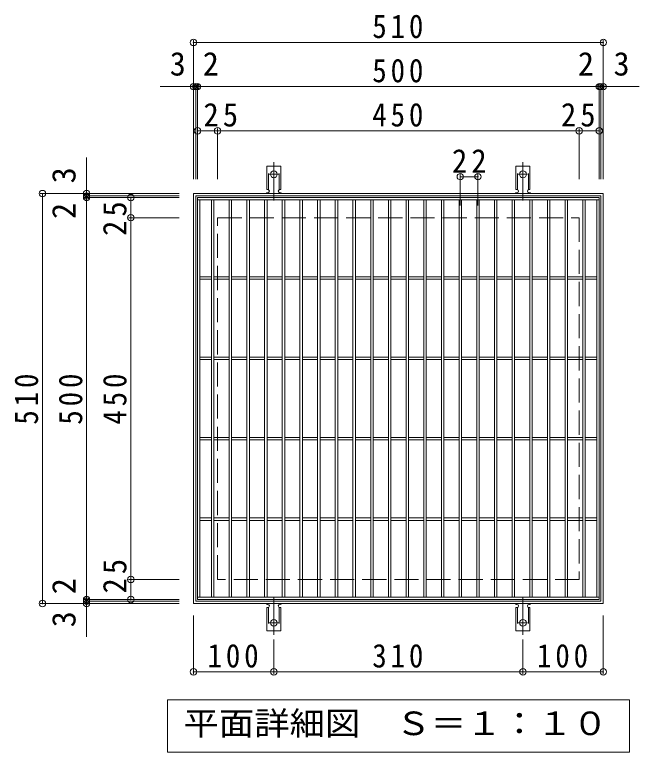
# Model space of a CAD drawing. Units: millimetres, scale not verified. Extents: x -1658 to 1540, y -1367 to 1182.
# Drawn here: x -478 to 299, y 265 to 1182 of the extents above; entities that cross this region are included whole.
import ezdxf
from ezdxf.enums import TextEntityAlignment as Align

# ---------------------------------------------------------------- set-up
doc = ezdxf.new("R2010")
doc.units = ezdxf.units.MM
doc.header["$LTSCALE"] = 10
doc.header["$PDMODE"] = 32
doc.header["$PDSIZE"] = 8
for name, pattern in [('CHAIN2', [12, 9, -1, 1, -1]), ('DASHED2', [3, 2, -1]), ('DASHED3', [4, 3, -1])]:
    doc.linetypes.add(name, pattern=pattern)
for name, color, linetype, lineweight in [('C-1', 2, 'Continuous', 9), ('C-2', 3, 'Continuous', 9), ('C-4', 7, 'Continuous', 9), ('C-5', 7, 'Continuous', 9), ('C-A', 3, 'Continuous', 9)]:
    doc.layers.add(name, color=color, linetype=linetype, lineweight=lineweight)
doc.styles.add('ＭＳ ゴシック', font='')
doc.styles.get('ＭＳ ゴシック').set_extended_font_data('MS Gothic')

msp = doc.modelspace()

# ---------------------------------------------------------------- linework, layer by layer
at = {"layer": 'C-1'}
for p, q in [((-252.28, 956.67), (251.72, 956.67)), ((-252.28, 452.67), (-252.28, 956.67)), ((251.72, 956.67), (251.72, 452.67)), ((251.72, 452.67), (-252.28, 452.67))]:
    msp.add_line(p, q, dxfattribs=at)
msp.add_lwpolyline([(-255.28, 449.67), (-255.28, 959.67), (254.72, 959.67), (254.72, 449.67)], close=True, dxfattribs=at)
at = {"layer": 'C-1', "linetype": 'DASHED3'}
msp.add_lwpolyline([(-225.28, 479.67), (-225.28, 929.67), (224.72, 929.67), (224.72, 479.67)], close=True, dxfattribs=at)
at = {"layer": 'C-2'}
for p, q in [((-250.28, 954.67), (-250.28, 454.67)), ((-250.28, 954.67), (249.72, 954.67)), ((249.72, 454.67), (249.72, 954.67)), ((-250.28, 951.67), (249.72, 951.67)), ((-247.28, 951.67), (-247.28, 457.67)), ((-232.78, 951.67), (-232.78, 457.67)), ((-229.78, 951.67), (-229.78, 457.67)), ((-210.78, 951.67), (-210.78, 457.67)), ((-207.78, 951.67), (-207.78, 457.67)), ((-188.78, 951.67), (-188.78, 457.67)), ((-185.78, 951.67), (-185.78, 457.67)), ((-166.78, 951.67), (-166.78, 457.67)), ((-163.78, 951.67), (-163.78, 457.67)), ((-144.78, 951.67), (-144.78, 457.67)), ((-141.78, 951.67), (-141.78, 457.67)), ((-122.78, 951.67), (-122.78, 457.67)), ((-119.78, 951.67), (-119.78, 457.67)), ((-100.78, 951.67), (-100.78, 457.67)), ((-97.78, 951.67), (-97.78, 457.67)), ((-78.78, 951.67), (-78.78, 457.67)), ((-75.78, 951.67), (-75.78, 457.67)), ((-56.78, 951.67), (-56.78, 457.67)), ((-53.78, 951.67), (-53.78, 457.67)), ((-34.78, 951.67), (-34.78, 457.67)), ((-31.78, 951.67), (-31.78, 457.67)), ((-12.78, 951.67), (-12.78, 457.67)), ((-9.78, 951.67), (-9.78, 457.67)), ((9.22, 951.67), (9.22, 457.67)), ((12.22, 951.67), (12.22, 457.67)), ((31.22, 951.67), (31.22, 457.67)), ((34.22, 951.67), (34.22, 457.67)), ((53.22, 951.67), (53.22, 457.67)), ((56.22, 951.67), (56.22, 457.67)), ((75.22, 951.67), (75.22, 457.67)), ((78.22, 951.67), (78.22, 457.67)), ((97.22, 951.67), (97.22, 457.67)), ((100.22, 951.67), (100.22, 457.67)), ((119.22, 951.67), (119.22, 457.67)), ((122.22, 951.67), (122.22, 457.67)), ((141.22, 951.67), (141.22, 457.67)), ((144.22, 951.67), (144.22, 457.67)), ((163.22, 951.67), (163.22, 457.67)), ((166.22, 951.67), (166.22, 457.67)), ((185.22, 951.67), (185.22, 457.67)), ((188.22, 951.67), (188.22, 457.67)), ((207.22, 951.67), (207.22, 457.67)), ((210.22, 951.67), (210.22, 457.67)), ((229.22, 951.67), (229.22, 457.67)), ((232.22, 951.67), (232.22, 457.67)), ((246.72, 951.67), (246.72, 457.67)), ((-232.78, 856.17), (-247.28, 856.17)), ((-210.78, 856.17), (-229.78, 856.17)), ((-188.78, 856.17), (-207.78, 856.17)), ((-166.78, 856.17), (-185.78, 856.17)), ((-144.78, 856.17), (-163.78, 856.17)), ((-122.78, 856.17), (-141.78, 856.17)), ((-100.78, 856.17), (-119.78, 856.17)), ((-78.78, 856.17), (-97.78, 856.17)), ((-56.78, 856.17), (-75.78, 856.17)), ((-34.78, 856.17), (-53.78, 856.17)), ((-12.78, 856.17), (-31.78, 856.17)), ((9.22, 856.17), (-9.78, 856.17)), ((31.22, 856.17), (12.22, 856.17)), ((53.22, 856.17), (34.22, 856.17)), ((75.22, 856.17), (56.22, 856.17)), ((97.22, 856.17), (78.22, 856.17)), ((119.22, 856.17), (100.22, 856.17)), ((141.22, 856.17), (122.22, 856.17)), ((163.22, 856.17), (144.22, 856.17)), ((185.22, 856.17), (166.22, 856.17)), ((207.22, 856.17), (188.22, 856.17)), ((229.22, 856.17), (210.22, 856.17)), ((246.72, 856.17), (232.22, 856.17)), ((-232.78, 853.17), (-247.28, 853.17)), ((-210.78, 853.17), (-229.78, 853.17)), ((-188.78, 853.17), (-207.78, 853.17)), ((-166.78, 853.17), (-185.78, 853.17)), ((-144.78, 853.17), (-163.78, 853.17)), ((-122.78, 853.17), (-141.78, 853.17)), ((-100.78, 853.17), (-119.78, 853.17)), ((-78.78, 853.17), (-97.78, 853.17)), ((-56.78, 853.17), (-75.78, 853.17)), ((-34.78, 853.17), (-53.78, 853.17)), ((-12.78, 853.17), (-31.78, 853.17)), ((9.22, 853.17), (-9.78, 853.17)), ((31.22, 853.17), (12.22, 853.17)), ((53.22, 853.17), (34.22, 853.17)), ((75.22, 853.17), (56.22, 853.17)), ((97.22, 853.17), (78.22, 853.17)), ((119.22, 853.17), (100.22, 853.17)), ((141.22, 853.17), (122.22, 853.17)), ((163.22, 853.17), (144.22, 853.17)), ((185.22, 853.17), (166.22, 853.17)), ((207.22, 853.17), (188.22, 853.17)), ((229.22, 853.17), (210.22, 853.17)), ((246.72, 853.17), (232.22, 853.17)), ((-232.78, 756.17), (-247.28, 756.17)), ((-232.78, 753.17), (-247.28, 753.17)), ((-210.78, 756.17), (-229.78, 756.17)), ((-210.78, 753.17), (-229.78, 753.17)), ((-188.78, 756.17), (-207.78, 756.17)), ((-188.78, 753.17), (-207.78, 753.17)), ((-166.78, 756.17), (-185.78, 756.17)), ((-166.78, 753.17), (-185.78, 753.17)), ((-144.78, 756.17), (-163.78, 756.17)), ((-144.78, 753.17), (-163.78, 753.17)), ((-122.78, 756.17), (-141.78, 756.17)), ((-122.78, 753.17), (-141.78, 753.17)), ((-100.78, 756.17), (-119.78, 756.17)), ((-100.78, 753.17), (-119.78, 753.17)), ((-78.78, 756.17), (-97.78, 756.17)), ((-78.78, 753.17), (-97.78, 753.17)), ((-56.78, 756.17), (-75.78, 756.17)), ((-56.78, 753.17), (-75.78, 753.17)), ((-34.78, 756.17), (-53.78, 756.17)), ((-34.78, 753.17), (-53.78, 753.17)), ((-12.78, 756.17), (-31.78, 756.17)), ((-12.78, 753.17), (-31.78, 753.17)), ((9.22, 756.17), (-9.78, 756.17)), ((9.22, 753.17), (-9.78, 753.17)), ((31.22, 756.17), (12.22, 756.17)), ((31.22, 753.17), (12.22, 753.17)), ((53.22, 756.17), (34.22, 756.17)), ((53.22, 753.17), (34.22, 753.17)), ((75.22, 756.17), (56.22, 756.17)), ((75.22, 753.17), (56.22, 753.17)), ((97.22, 756.17), (78.22, 756.17)), ((97.22, 753.17), (78.22, 753.17)), ((119.22, 756.17), (100.22, 756.17)), ((119.22, 753.17), (100.22, 753.17)), ((141.22, 756.17), (122.22, 756.17)), ((141.22, 753.17), (122.22, 753.17)), ((163.22, 756.17), (144.22, 756.17)), ((163.22, 753.17), (144.22, 753.17)), ((185.22, 756.17), (166.22, 756.17)), ((185.22, 753.17), (166.22, 753.17)), ((207.22, 756.17), (188.22, 756.17)), ((207.22, 753.17), (188.22, 753.17)), ((229.22, 756.17), (210.22, 756.17)), ((229.22, 753.17), (210.22, 753.17)), ((246.72, 756.17), (232.22, 756.17)), ((246.72, 753.17), (232.22, 753.17)), ((-232.78, 656.17), (-247.28, 656.17)), ((-232.78, 653.17), (-247.28, 653.17)), ((-210.78, 656.17), (-229.78, 656.17)), ((-210.78, 653.17), (-229.78, 653.17)), ((-188.78, 656.17), (-207.78, 656.17)), ((-188.78, 653.17), (-207.78, 653.17)), ((-166.78, 656.17), (-185.78, 656.17)), ((-166.78, 653.17), (-185.78, 653.17)), ((-144.78, 656.17), (-163.78, 656.17)), ((-144.78, 653.17), (-163.78, 653.17)), ((-122.78, 656.17), (-141.78, 656.17)), ((-122.78, 653.17), (-141.78, 653.17)), ((-100.78, 656.17), (-119.78, 656.17)), ((-100.78, 653.17), (-119.78, 653.17)), ((-78.78, 656.17), (-97.78, 656.17)), ((-78.78, 653.17), (-97.78, 653.17)), ((-56.78, 656.17), (-75.78, 656.17)), ((-56.78, 653.17), (-75.78, 653.17)), ((-34.78, 656.17), (-53.78, 656.17)), ((-34.78, 653.17), (-53.78, 653.17)), ((-12.78, 656.17), (-31.78, 656.17)), ((-12.78, 653.17), (-31.78, 653.17)), ((9.22, 656.17), (-9.78, 656.17)), ((9.22, 653.17), (-9.78, 653.17)), ((31.22, 656.17), (12.22, 656.17)), ((31.22, 653.17), (12.22, 653.17)), ((53.22, 656.17), (34.22, 656.17)), ((53.22, 653.17), (34.22, 653.17)), ((75.22, 656.17), (56.22, 656.17)), ((75.22, 653.17), (56.22, 653.17)), ((97.22, 656.17), (78.22, 656.17)), ((97.22, 653.17), (78.22, 653.17)), ((119.22, 656.17), (100.22, 656.17)), ((119.22, 653.17), (100.22, 653.17)), ((141.22, 656.17), (122.22, 656.17)), ((141.22, 653.17), (122.22, 653.17)), ((163.22, 656.17), (144.22, 656.17)), ((163.22, 653.17), (144.22, 653.17)), ((185.22, 656.17), (166.22, 656.17)), ((185.22, 653.17), (166.22, 653.17)), ((207.22, 656.17), (188.22, 656.17)), ((207.22, 653.17), (188.22, 653.17)), ((229.22, 656.17), (210.22, 656.17)), ((229.22, 653.17), (210.22, 653.17)), ((246.72, 656.17), (232.22, 656.17)), ((246.72, 653.17), (232.22, 653.17)), ((-232.78, 556.17), (-247.28, 556.17)), ((-232.78, 553.17), (-247.28, 553.17)), ((-210.78, 556.17), (-229.78, 556.17)), ((-210.78, 553.17), (-229.78, 553.17)), ((-188.78, 556.17), (-207.78, 556.17)), ((-188.78, 553.17), (-207.78, 553.17)), ((-166.78, 556.17), (-185.78, 556.17)), ((-166.78, 553.17), (-185.78, 553.17)), ((-144.78, 556.17), (-163.78, 556.17)), ((-144.78, 553.17), (-163.78, 553.17)), ((-122.78, 556.17), (-141.78, 556.17)), ((-122.78, 553.17), (-141.78, 553.17)), ((-100.78, 556.17), (-119.78, 556.17)), ((-100.78, 553.17), (-119.78, 553.17)), ((-78.78, 556.17), (-97.78, 556.17)), ((-78.78, 553.17), (-97.78, 553.17)), ((-56.78, 556.17), (-75.78, 556.17)), ((-56.78, 553.17), (-75.78, 553.17)), ((-34.78, 556.17), (-53.78, 556.17)), ((-34.78, 553.17), (-53.78, 553.17)), ((-12.78, 556.17), (-31.78, 556.17)), ((-12.78, 553.17), (-31.78, 553.17)), ((9.22, 556.17), (-9.78, 556.17)), ((9.22, 553.17), (-9.78, 553.17)), ((31.22, 556.17), (12.22, 556.17)), ((31.22, 553.17), (12.22, 553.17)), ((53.22, 556.17), (34.22, 556.17)), ((53.22, 553.17), (34.22, 553.17)), ((75.22, 556.17), (56.22, 556.17)), ((75.22, 553.17), (56.22, 553.17)), ((97.22, 556.17), (78.22, 556.17)), ((97.22, 553.17), (78.22, 553.17)), ((119.22, 556.17), (100.22, 556.17)), ((119.22, 553.17), (100.22, 553.17)), ((141.22, 556.17), (122.22, 556.17)), ((141.22, 553.17), (122.22, 553.17)), ((163.22, 556.17), (144.22, 556.17)), ((163.22, 553.17), (144.22, 553.17)), ((185.22, 556.17), (166.22, 556.17)), ((185.22, 553.17), (166.22, 553.17)), ((207.22, 556.17), (188.22, 556.17)), ((207.22, 553.17), (188.22, 553.17)), ((229.22, 556.17), (210.22, 556.17)), ((229.22, 553.17), (210.22, 553.17)), ((246.72, 556.17), (232.22, 556.17)), ((246.72, 553.17), (232.22, 553.17)), ((-250.28, 457.67), (249.72, 457.67)), ((-250.28, 454.67), (249.72, 454.67))]:
    msp.add_line(p, q, dxfattribs=at)
at = {"layer": 'C-4'}
for p, q in [((-255.28, 977.67), (-255.28, 1150.66)), ((-255.28, 1147.67), (254.72, 1147.67)), ((254.72, 977.67), (254.72, 1150.66)), ((-296.6, 1092.67), (299.47, 1092.67)), ((-252.28, 977.67), (-252.28, 1095.66)), ((-250.28, 977.67), (-250.28, 1095.66)), ((249.72, 977.67), (249.72, 1095.66)), ((251.72, 977.67), (251.72, 1095.66)), ((-250.28, 1037.67), (249.72, 1037.67)), ((-225.28, 977.67), (-225.28, 1040.67)), ((224.72, 977.67), (224.72, 1040.67)), ((-388.28, 408.35), (-388.28, 1004.42)), ((76.72, 944.67), (76.72, 983.69)), ((98.72, 944.67), (98.72, 983.69)), ((76.72, 980.69), (98.72, 980.69)), ((-273.28, 959.67), (-446.28, 959.67)), ((-443.28, 449.67), (-443.28, 959.67)), ((-273.28, 956.67), (-391.28, 956.67)), ((-273.28, 954.67), (-391.28, 954.67)), ((-333.28, 454.67), (-333.28, 954.67)), ((-273.28, 929.67), (-336.28, 929.67)), ((-273.28, 479.67), (-336.28, 479.67)), ((-273.28, 449.67), (-446.28, 449.67)), ((-273.28, 454.67), (-391.28, 454.67)), ((-273.28, 452.67), (-391.28, 452.67)), ((-255.28, 434.67), (-255.28, 361.67)), ((254.72, 434.67), (254.72, 361.67)), ((-155.28, 404.95), (-155.28, 361.67)), ((154.72, 404.95), (154.72, 361.67)), ((-255.28, 364.67), (-155.28, 364.67)), ((-155.28, 364.67), (154.72, 364.67)), ((154.72, 364.67), (254.72, 364.67))]:
    msp.add_line(p, q, dxfattribs=at)
for p in [(-255.28, 1147.67), (254.72, 1147.67), (-255.28, 1092.67), (-252.28, 1092.67), (-250.28, 1092.67), (249.72, 1092.67), (251.72, 1092.67), (254.72, 1092.67), (-250.28, 1037.67), (-225.28, 1037.67), (224.72, 1037.67), (249.72, 1037.67), (76.72, 980.69), (98.72, 980.69), (-443.28, 959.67), (-388.28, 959.67), (-388.28, 956.67), (-388.28, 954.67), (-333.28, 954.67), (-333.28, 929.67), (-333.28, 479.67), (-443.28, 449.67), (-388.28, 454.67), (-388.28, 452.67), (-388.28, 449.67), (-333.28, 454.67), (-255.28, 364.67), (-155.28, 364.67), (154.72, 364.67), (254.72, 364.67)]:
    msp.add_point(p, dxfattribs=at)
at = {"layer": 'C-5'}
msp.add_lwpolyline([(-287.78, 264.67), (-287.78, 329.67), (287.22, 329.67), (287.22, 264.67)], close=True, dxfattribs=at)
at = {"layer": 'C-A'}
for p, q in [((-164.03, 964.67), (-164.03, 993.67)), ((-146.53, 993.67), (-164.03, 993.67)), ((-146.53, 964.67), (-146.53, 993.67)), ((145.97, 964.67), (145.97, 993.67)), ((163.47, 993.67), (145.97, 993.67)), ((163.47, 964.67), (163.47, 993.67)), ((-164.03, 964.67), (-162.78, 964.67)), ((-146.53, 964.67), (-147.78, 964.67)), ((145.97, 964.67), (147.22, 964.67)), ((163.47, 964.67), (162.22, 964.67)), ((-163.28, 960.67), (-162.78, 960.67)), ((-147.78, 960.67), (-147.27, 960.67)), ((146.72, 960.67), (147.22, 960.67)), ((162.22, 960.67), (162.73, 960.67)), ((-164.03, 444.67), (-162.78, 444.67)), ((-164.03, 444.67), (-164.03, 415.67)), ((-163.28, 448.67), (-162.78, 448.67)), ((-147.78, 448.67), (-147.27, 448.67)), ((-146.53, 444.67), (-147.78, 444.67)), ((-146.53, 444.67), (-146.53, 415.67)), ((145.97, 444.67), (147.22, 444.67)), ((145.97, 444.67), (145.97, 415.67)), ((146.72, 448.67), (147.22, 448.67)), ((162.22, 448.67), (162.73, 448.67)), ((163.47, 444.67), (162.22, 444.67)), ((163.47, 444.67), (163.47, 415.67)), ((-146.53, 415.67), (-164.03, 415.67)), ((163.47, 415.67), (145.97, 415.67))]:
    msp.add_line(p, q, dxfattribs=at)
at = {"layer": 'C-A', "linetype": 'DASHED2'}
for p, q in [((-162.03, 964.52), (-162.03, 993.67)), ((-148.53, 964.52), (-148.53, 993.67)), ((147.97, 964.52), (147.97, 993.67)), ((161.47, 964.52), (161.47, 993.67)), ((-162.03, 444.81), (-162.03, 415.67)), ((-148.53, 444.81), (-148.53, 415.67)), ((147.97, 444.81), (147.97, 415.67)), ((161.47, 444.81), (161.47, 415.67))]:
    msp.add_line(p, q, dxfattribs=at)
at = {"layer": 'C-A', "color": 7, "linetype": 'CHAIN2'}
for p, q in [((-155.28, 951.2), (-155.28, 998.6)), ((154.72, 951.2), (154.72, 998.6)), ((-161.05, 983.67), (-149.5, 983.67)), ((148.95, 983.67), (160.5, 983.67)), ((-155.28, 458.13), (-155.28, 410.73)), ((154.72, 458.13), (154.72, 410.73)), ((-161.05, 425.67), (-149.5, 425.67)), ((148.95, 425.67), (160.5, 425.67))]:
    msp.add_line(p, q, dxfattribs=at)
at = {"layer": 'C-A'}
for centre in [(-155.28, 983.67), (154.72, 983.67), (-155.28, 425.67), (154.72, 425.67)]:
    msp.add_circle(centre, 4.25, dxfattribs=at)
for centre, start, end in [((-162.78, 962.67), 270, 90), ((-147.78, 962.67), 90, 269.8667), ((147.22, 962.67), 270, 90), ((162.22, 962.67), 90, 269.8667), ((-163.28, 958.67), 90.27596, 150.00047), ((-147.28, 958.67), 29.99927, 89.75836), ((146.72, 958.67), 90.27596, 150.00047), ((162.72, 958.67), 29.99927, 89.75836), ((-163.28, 450.67), 209.99951, 269.72403), ((-147.28, 450.67), 270.24162, 330.00072), ((146.72, 450.67), 209.99951, 269.72403), ((162.72, 450.67), 270.24162, 330.00072), ((-162.78, 446.67), 270, 90), ((-147.78, 446.67), 90.13329, 270), ((147.22, 446.67), 270, 90), ((162.22, 446.67), 90.13329, 270)]:
    msp.add_arc(centre, 2, start, end, dxfattribs=at)

# ---------------------------------------------------------------- texts
at = {"layer": 'C-4', "color": 2, "style": 'ＭＳ ゴシック'}
for s, p in [('3', (-284.8, 1097.67)), ('2', (-243.71, 1097.67)), ('2', (223.15, 1097.67)), ('3', (267.49, 1097.67))]:
    msp.add_text(s, height=29.33, dxfattribs=at).set_placement(p, align=Align.BOTTOM_LEFT)
for s, p in [('3', (-393.28, 972.43)), ('2', (-393.28, 928.1)), ('2', (-393.28, 461.24)), ('3', (-393.28, 420.15))]:
    msp.add_text(s, height=29.33, rotation=90, dxfattribs=at).set_placement(p, align=Align.BOTTOM_LEFT)
at = {"layer": 'C-4', "color": 2, "char_height": 29.33, "attachment_point": 7, "style": 'ＭＳ ゴシック'}
for s, insert in [('\\T1.27;\\W0.9;510', (-32.78, 1152.67)), ('\\T1.27;\\W0.9;500', (-32.78, 1097.67)), ('\\T1.27;\\W0.95;25', (-242.82, 1042.67)), ('\\T1.27;\\W0.9;450', (-32.78, 1042.67)), ('\\T1.27;\\W0.95;25', (202.04, 1042.67)), ('\\T1.27;\\W0.95;22', (66.47, 985.69)), ('\\T1.27;\\W0.9;100', (-237.78, 369.67)), ('\\T1.27;\\W0.9;310', (-32.78, 369.67)), ('\\T1.27;\\W0.9;100', (172.22, 369.67))]:
    msp.add_mtext(s, dxfattribs=dict(at, insert=insert))
at = {"layer": 'C-4', "color": 2, "char_height": 29.33, "attachment_point": 7, "rotation": 90, "style": 'ＭＳ ゴシック'}
for s, insert in [('\\T1.27;\\W0.95;25', (-338.28, 906.99)), ('\\T1.27;\\W0.9;510', (-448.28, 672.17)), ('\\T1.27;\\W0.9;500', (-393.28, 672.17)), ('\\T1.27;\\W0.9;450', (-338.28, 672.17)), ('\\T1.27;\\W0.95;25', (-338.28, 462.13))]:
    msp.add_mtext(s, dxfattribs=dict(at, insert=insert))
at = {"layer": 'C-5', "color": 2, "style": 'ＭＳ ゴシック', "width": 1.1}
msp.add_text('平面詳細図\u3000Ｓ＝１：１０', height=29.33, dxfattribs=at).set_placement((-267.78, 277.17), align=Align.BOTTOM_LEFT)

doc.saveas('drawing.dxf')
